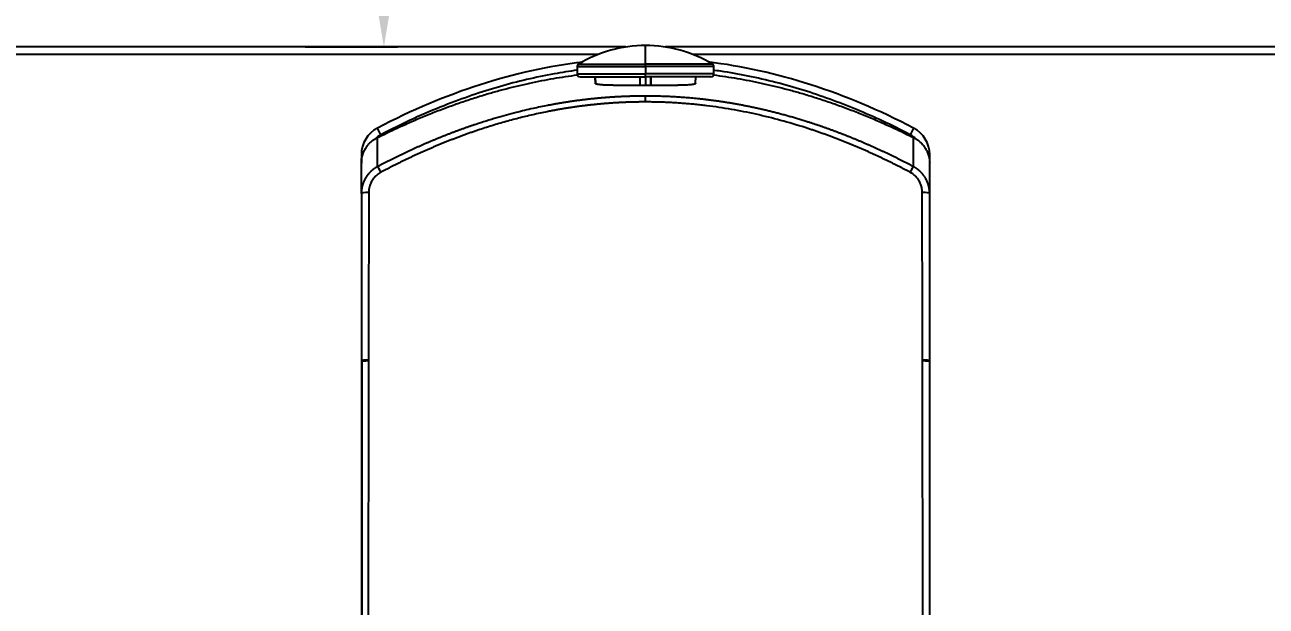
# Model space of a CAD drawing. Header units: millimetres. Extents: x -244938 to -244097, y -22577 to -21982.
# Drawn here: x -244756.3 to -244673.3, y -22312.1 to -22273.2 of the extents above; entities that cross this region are included whole.
import ezdxf

# ---------------------------------------------------------------- set-up
doc = ezdxf.new("R2010")
doc.units = ezdxf.units.MM
doc.styles.get("Standard").update_dxf_attribs({"font": 'arial.ttf'})
doc.dimstyles.new('겸용-샤워욕조용1', dxfattribs={"dimscale": 0.6, "dimtxt": 10, "dimasz": 10, "dimexe": 1.5, "dimexo": 1.5, "dimgap": 1, "dimtad": 0, "dimtih": 1, "dimtoh": 1, "dimdec": 1, "dimdsep": 46, "dimtxsty": 'Standard', "dimcen": 2.5, "dimclrd": 5, "dimclre": 5, "dimclrt": 5, "dimadec": 1, "dimazin": 2, "dimtfac": 1, "dimtdec": 1, "dimtmove": 0, "dimatfit": 3, "dimfxl": 1.25, "dimarcsym": 0})

# ---------------------------------------------------------------- blocks, each defined once
blk = doc.blocks.new('*D20')
at = {"color": 5, "lineweight": -2, "transparency": 16777216}
for p, q in [((-244818.544, -22220.007), (-244850.364, -22220.007)), ((-244849.464, -22226.007), (-244849.464, -22328.192)), ((-244849.464, -22437.707), (-244849.464, -22335.523)), ((-244715.686, -22443.707), (-244850.364, -22443.707))]:
    blk.add_line(p, q, dxfattribs=at)
at = {"color": 5, "transparency": 16777216}
for points in [[(-244850.464, -22226.007), (-244848.464, -22226.007), (-244849.464, -22220.007)], [(-244850.464, -22437.707), (-244848.464, -22437.707), (-244849.464, -22443.707)]]:
    blk.add_solid(points, dxfattribs=at)
at = {"layer": 'Defpoints', "color": 0, "transparency": 16777216}
for p in [(-244849.464, -22220.007), (-244817.644, -22220.007), (-244714.786, -22443.707)]:
    blk.add_point(p, dxfattribs=at)
at = {"color": 5, "transparency": 16777216, "insert": (-244849.464, -22331.857), "char_height": 6, "attachment_point": 5}
blk.add_mtext('223.7', dxfattribs=at)
blk = doc.blocks.new('*D22')
at = {"color": 5, "lineweight": -2, "transparency": 16777216}
for p, q in [((-244809.786, -22305.807), (-244809.786, -22474.884)), ((-244619.786, -22305.946), (-244619.786, -22474.884)), ((-244803.786, -22473.984), (-244721.722, -22473.984)), ((-244625.786, -22473.984), (-244707.851, -22473.984))]:
    blk.add_line(p, q, dxfattribs=at)
at = {"color": 5, "transparency": 16777216}
for points in [[(-244803.786, -22472.984), (-244803.786, -22474.984), (-244809.786, -22473.984)], [(-244625.786, -22472.984), (-244625.786, -22474.984), (-244619.786, -22473.984)]]:
    blk.add_solid(points, dxfattribs=at)
at = {"layer": 'Defpoints', "color": 0, "transparency": 16777216}
for p in [(-244809.786, -22304.907), (-244619.786, -22305.046), (-244619.786, -22473.984)]:
    blk.add_point(p, dxfattribs=at)
at = {"color": 5, "transparency": 16777216, "insert": (-244714.786, -22473.984), "char_height": 6, "attachment_point": 5}
blk.add_mtext('190', dxfattribs=at)
blk = doc.blocks.new('*D23')
at = {"color": 5, "lineweight": -2, "transparency": 16777216}
for p, q in [((-244737.538, -22220.007), (-244731.379, -22220.007)), ((-244732.279, -22226.007), (-244732.279, -22243.706)), ((-244732.279, -22268.707), (-244732.279, -22251.008)), ((-244737.538, -22274.707), (-244731.379, -22274.707))]:
    blk.add_line(p, q, dxfattribs=at)
at = {"color": 5, "transparency": 16777216}
for points in [[(-244733.279, -22226.007), (-244731.279, -22226.007), (-244732.279, -22220.007)], [(-244733.279, -22268.707), (-244731.279, -22268.707), (-244732.279, -22274.707)]]:
    blk.add_solid(points, dxfattribs=at)
at = {"layer": 'Defpoints', "color": 0, "transparency": 16777216}
for p in [(-244738.438, -22220.007), (-244732.279, -22220.007), (-244738.438, -22274.707)]:
    blk.add_point(p, dxfattribs=at)
at = {"color": 5, "transparency": 16777216, "insert": (-244732.279, -22247.357), "char_height": 6, "attachment_point": 5}
blk.add_mtext('54.7', dxfattribs=at)

msp = doc.modelspace()

# ---------------------------------------------------------------- linework, layer by layer
at = {"color": 7, "linetype": 'Continuous'}
for p, q in [((-244716.098, -22274.707), (-244794.286, -22274.707)), ((-244635.286, -22274.707), (-244713.474, -22274.707)), ((-244717.956, -22275.207), (-244794.286, -22275.207)), ((-244635.286, -22275.207), (-244711.616, -22275.207)), ((-244719.356, -22276.019), (-244719.356, -22276.507)), ((-244719.356, -22276.019), (-244714.786, -22276.019)), ((-244719.259, -22275.848), (-244714.786, -22275.848)), ((-244710.313, -22275.848), (-244714.786, -22275.848)), ((-244710.216, -22276.019), (-244714.786, -22276.019)), ((-244714.786, -22276.019), (-244714.786, -22276.507)), ((-244710.216, -22276.507), (-244710.216, -22276.019)), ((-244719.356, -22276.507), (-244714.786, -22276.507)), ((-244719.156, -22276.707), (-244714.786, -22276.707)), ((-244718.14, -22277.181), (-244718.143, -22276.707)), ((-244718.143, -22276.707), (-244718.14, -22277.181)), ((-244715.136, -22277.278), (-244715.136, -22276.707)), ((-244710.216, -22276.507), (-244714.786, -22276.507)), ((-244714.786, -22276.707), (-244714.786, -22277.277)), ((-244710.416, -22276.707), (-244714.786, -22276.707)), ((-244714.437, -22277.278), (-244714.437, -22276.707)), ((-244714.436, -22276.707), (-244714.436, -22277.278)), ((-244714.436, -22276.707), (-244714.436, -22277.278)), ((-244711.432, -22277.137), (-244711.429, -22276.707)), ((-244714.786, -22278.384), (-244714.786, -22277.991)), ((-244732.48, -22280.573), (-244732.711, -22280.13)), ((-244696.862, -22280.13), (-244697.093, -22280.573)), ((-244732.708, -22282.718), (-244732.708, -22280.767)), ((-244733.786, -22281.903), (-244733.786, -22282.476)), ((-244695.786, -22282.476), (-244695.786, -22281.903)), ((-244733.786, -22284.513), (-244733.786, -22282.476)), ((-244695.786, -22284.513), (-244695.786, -22282.476)), ((-244733.786, -22284.514), (-244733.786, -22295.775)), ((-244695.786, -22289.597), (-244695.786, -22284.514)), ((-244695.786, -22309.511), (-244695.786, -22289.823))]:
    msp.add_line(p, q, dxfattribs=at)
for centre, radius, start, end in [((-244714.786, -22283.29), 8.683, 90, 121.00875), ((-244714.786, -22283.29), 8.683, 58.99125, 90), ((-244719.156, -22276.019), 0.2, 121.00875, 180), ((-244710.416, -22276.019), 0.2, 0, 58.99125), ((-244719.156, -22276.507), 0.2, 180, 270), ((-244710.416, -22276.507), 0.2, 270, 0), ((-244731.786, -22281.903), 2, 117.53539, 180), ((-244697.786, -22281.903), 2, 0, 62.46461), ((-244731.786, -22281.903), 1.5, 117.5354, 137.75539), ((-244697.786, -22281.903), 1.5, 43.09472, 62.46463)]:
    msp.add_arc(centre, radius, start, end, dxfattribs=at)
for centre, major_axis, ratio, start_param, end_param in [((-244714.786, -22283.29), (0, 8.683), 0.000127, 5.741981, 6.283185), ((-244714.786, -22276.019), (0, 0.2), 0.000127, 4.712389, 5.741981), ((-244714.786, -22276.507), (0, 0.2), 0.000127, 3.141593, 4.712389), ((-244732.477, -22283.16), (0.233, -0.442), 0.061667, 1.69791, 3.060291), ((-244697.095, -22283.16), (-0.233, -0.442), 0.061667, 3.222895, 4.585276), ((-244733.286, -22284.513), (0.5, 0), 0.136914, 1.577724, 3.141593), ((-244696.286, -22284.513), (-0.5, 0), 0.136914, 3.141593, 4.705461), ((-244733.286, -22295.707), (0.5, 0), 0.136526, 1.606528, 3.141593), ((-244733.286, -22295.775), (0.5, 0), 0.136535, 1.606743, 3.141593), ((-244696.286, -22295.707), (-0.5, 0), 0.136526, 3.141593, 4.676657), ((-244696.286, -22295.775), (-0.5, 0), 0.136536, 3.141593, 4.676442)]:
    msp.add_ellipse(centre, major_axis=major_axis, ratio=ratio, start_param=start_param, end_param=end_param, dxfattribs=at)
for points, degree in [([(-244718.977, -22275.712), (-244723.555, -22276.27), (-244728.133, -22277.743), (-244732.711, -22280.13)], 3), ([(-244696.862, -22280.13), (-244701.448, -22277.738), (-244706.034, -22276.265), (-244710.62, -22275.709)], 3), ([(-244732.708, -22280.767), (-244726.024, -22277.426), (-244719.341, -22276.577)], 2), ([(-244710.231, -22276.577), (-244703.548, -22277.426), (-244696.865, -22280.767)], 2), ([(-244696.865, -22282.718), (-244696.865, -22282.067), (-244696.865, -22281.417), (-244696.865, -22280.767)], 3), ([(-244732.48, -22283.089), (-244732.58, -22283.142), (-244732.759, -22283.266), (-244732.966, -22283.483), (-244733.13, -22283.737), (-244733.252, -22284.049), (-244733.289, -22284.305), (-244733.29, -22284.445)], 3), ([(-244696.283, -22284.445), (-244696.283, -22284.329), (-244696.309, -22284.109), (-244696.404, -22283.822), (-244696.549, -22283.559), (-244696.763, -22283.308), (-244696.97, -22283.154), (-244697.093, -22283.089)], 3), ([(-244733.786, -22284.513), (-244733.786, -22285.726), (-244733.786, -22288.17), (-244733.786, -22291.72), (-244733.786, -22294.353), (-244733.786, -22295.707)], 3), ([(-244733.29, -22284.445), (-244733.292, -22285.657), (-244733.295, -22288.102), (-244733.299, -22291.652), (-244733.302, -22294.285), (-244733.304, -22295.639)], 3), ([(-244696.268, -22295.639), (-244696.27, -22294.425), (-244696.273, -22291.979), (-244696.277, -22288.427), (-244696.28, -22285.796), (-244696.283, -22284.445)], 3), ([(-244695.786, -22295.707), (-244695.786, -22294.493), (-244695.786, -22292.047), (-244695.786, -22288.495), (-244695.786, -22285.865), (-244695.786, -22284.513)], 3), ([(-244733.786, -22295.707), (-244733.786, -22295.73), (-244733.786, -22295.752), (-244733.786, -22295.775)], 3), ([(-244733.786, -22295.775), (-244733.786, -22297.519), (-244733.786, -22300.968), (-244733.786, -22305.905), (-244733.786, -22310.954), (-244733.786, -22315.706), (-244733.786, -22320.415), (-244733.786, -22325.415), (-244733.786, -22331.133), (-244733.786, -22336.967), (-244733.786, -22342.134), (-244733.786, -22346.644), (-244733.786, -22350.728), (-244733.786, -22354.393), (-244733.786, -22357.684), (-244733.786, -22360.634), (-244733.786, -22363.282), (-244733.786, -22365.669), (-244733.786, -22367.833), (-244733.786, -22369.163), (-244733.786, -22369.797)], 3), ([(-244733.304, -22295.639), (-244733.304, -22295.662), (-244733.304, -22295.684), (-244733.304, -22295.707)], 3), ([(-244696.268, -22295.707), (-244696.268, -22295.684), (-244696.268, -22295.662), (-244696.268, -22295.639)], 3), ([(-244696.239, -22369.73), (-244696.237, -22368.576), (-244696.234, -22366.395), (-244696.23, -22363.47), (-244696.226, -22360.803), (-244696.222, -22358.261), (-244696.218, -22355.723), (-244696.214, -22353.089), (-244696.211, -22350.275), (-244696.209, -22347.345), (-244696.207, -22344.334), (-244696.207, -22341.104), (-244696.208, -22337.585), (-244696.212, -22333.768), (-244696.217, -22329.624), (-244696.223, -22325.034), (-244696.231, -22319.806), (-244696.24, -22313.863), (-244696.249, -22308.395), (-244696.256, -22303.451), (-244696.263, -22299.137), (-244696.267, -22296.77), (-244696.268, -22295.707)], 3), ([(-244695.786, -22295.775), (-244695.786, -22295.752), (-244695.786, -22295.73), (-244695.786, -22295.707)], 3), ([(-244695.786, -22369.797), (-244695.786, -22368.65), (-244695.786, -22366.459), (-244695.786, -22363.537), (-244695.786, -22360.869), (-244695.786, -22358.327), (-244695.786, -22355.789), (-244695.786, -22353.155), (-244695.786, -22350.341), (-244695.786, -22347.412), (-244695.786, -22344.401), (-244695.786, -22341.171), (-244695.786, -22337.652), (-244695.786, -22333.836), (-244695.786, -22329.691), (-244695.786, -22325.102), (-244695.786, -22319.874), (-244695.786, -22313.931), (-244695.786, -22308.463), (-244695.786, -22303.519), (-244695.786, -22299.205), (-244695.786, -22296.839), (-244695.786, -22295.775)], 3)]:
    msp.add_open_spline(points, degree=degree, dxfattribs=at)
for points, knots in [([(-244719.357, -22276.265), (-244719.869, -22276.334), (-244720.999, -22276.512), (-244722.742, -22276.874), (-244724.558, -22277.35), (-244726.362, -22277.918), (-244728.224, -22278.602), (-244730.29, -22279.479), (-244731.736, -22280.185), (-244732.48, -22280.573)], [0, 0, 0, 0, 0.121167, 0.267639, 0.414111, 0.560583, 0.707056, 0.853528, 1, 1, 1, 1]), ([(-244697.093, -22280.573), (-244697.716, -22280.248), (-244698.943, -22279.643), (-244700.683, -22278.876), (-244702.443, -22278.189), (-244704.247, -22277.579), (-244706.08, -22277.059), (-244707.917, -22276.637), (-244709.314, -22276.391), (-244710.1, -22276.281), (-244710.271, -22276.258)], [0, 0, 0, 0, 0.137408, 0.274816, 0.412224, 0.549632, 0.68704, 0.824448, 0.961856, 1, 1, 1, 1]), ([(-244714.786, -22277.277), (-244714.897, -22277.277), (-244715.007, -22277.278), (-244715.225, -22277.278), (-244715.442, -22277.278), (-244715.655, -22277.278), (-244715.787, -22277.278), (-244715.813, -22277.278), (-244715.865, -22277.278), (-244715.892, -22277.278), (-244715.97, -22277.278), (-244716.021, -22277.278), (-244716.174, -22277.278), (-244716.372, -22277.278), (-244716.559, -22277.277), (-244716.696, -22277.276), (-244716.764, -22277.275), (-244716.829, -22277.274), (-244716.873, -22277.274), (-244716.895, -22277.274), (-244717.002, -22277.272), (-244717.164, -22277.269), (-244717.384, -22277.263), (-244717.514, -22277.257), (-244717.606, -22277.252), (-244717.636, -22277.25), (-244717.692, -22277.246), (-244717.719, -22277.244), (-244717.797, -22277.237), (-244717.89, -22277.227), (-244717.963, -22277.215), (-244718.01, -22277.205), (-244718.025, -22277.202), (-244718.045, -22277.196), (-244718.051, -22277.194), (-244718.063, -22277.19), (-244718.091, -22277.181), (-244718.126, -22277.162), (-244718.136, -22277.143), (-244718.136, -22277.133)], [0, 0, 0, 0, 0.062561, 0.062561, 0.125121, 0.187682, 0.187682, 0.203322, 0.203322, 0.218962, 0.218962, 0.250243, 0.250243, 0.312803, 0.375364, 0.375364, 0.406644, 0.422284, 0.422284, 0.437925, 0.437925, 0.500485, 0.563046, 0.625607, 0.625607, 0.656887, 0.656887, 0.688167, 0.688167, 0.750728, 0.813289, 0.813289, 0.844569, 0.844569, 0.860209, 0.860209, 0.875849, 0.93841, 1, 1, 1, 1]), ([(-244711.436, -22277.134), (-244711.436, -22277.143), (-244711.441, -22277.152), (-244711.454, -22277.163), (-244711.457, -22277.166), (-244711.463, -22277.17), (-244711.474, -22277.176), (-244711.488, -22277.182), (-244711.519, -22277.194), (-244711.572, -22277.209), (-244711.645, -22277.221), (-244711.707, -22277.229), (-244711.729, -22277.232), (-244711.765, -22277.236), (-244711.777, -22277.237), (-244711.801, -22277.239), (-244711.864, -22277.245), (-244711.991, -22277.254), (-244712.12, -22277.26), (-244712.259, -22277.265), (-244712.332, -22277.267), (-244712.489, -22277.271), (-244712.57, -22277.272), (-244712.74, -22277.274), (-244712.915, -22277.276), (-244713.103, -22277.277), (-244713.224, -22277.278), (-244713.249, -22277.278), (-244713.298, -22277.278), (-244713.323, -22277.278), (-244713.398, -22277.278), (-244713.448, -22277.278), (-244713.601, -22277.278), (-244713.807, -22277.278), (-244714.019, -22277.278), (-244714.181, -22277.278), (-244714.262, -22277.278), (-244714.344, -22277.278), (-244714.399, -22277.278), (-244714.427, -22277.278), (-244714.565, -22277.278), (-244714.675, -22277.277), (-244714.786, -22277.277)], [0, 0, 0, 0, 0.059915, 0.059915, 0.075583, 0.075583, 0.091252, 0.122588, 0.122588, 0.18526, 0.247932, 0.247932, 0.279268, 0.279268, 0.294937, 0.294937, 0.310605, 0.373277, 0.435949, 0.435949, 0.498622, 0.498622, 0.561294, 0.561294, 0.623966, 0.686638, 0.686638, 0.702307, 0.702307, 0.717975, 0.717975, 0.749311, 0.749311, 0.811983, 0.874655, 0.874655, 0.905992, 0.92166, 0.92166, 0.937328, 0.937328, 1, 1, 1, 1]), ([(-244714.786, -22277.991), (-244714.816, -22277.991), (-244714.874, -22277.991), (-244714.963, -22277.992), (-244715.052, -22277.992), (-244715.141, -22277.993), (-244715.231, -22277.994), (-244715.32, -22277.996), (-244715.411, -22277.997), (-244715.501, -22277.999), (-244715.592, -22278.001), (-244715.683, -22278.003), (-244715.775, -22278.006), (-244715.867, -22278.009), (-244715.959, -22278.012), (-244716.052, -22278.015), (-244716.145, -22278.019), (-244716.238, -22278.022), (-244716.332, -22278.027), (-244716.426, -22278.031), (-244716.521, -22278.036), (-244716.615, -22278.041), (-244716.71, -22278.046), (-244716.806, -22278.051), (-244716.901, -22278.057), (-244716.998, -22278.063), (-244717.094, -22278.07), (-244717.191, -22278.076), (-244717.288, -22278.083), (-244717.385, -22278.091), (-244717.483, -22278.098), (-244717.581, -22278.106), (-244717.679, -22278.114), (-244717.778, -22278.123), (-244717.877, -22278.132), (-244717.976, -22278.141), (-244718.076, -22278.151), (-244718.176, -22278.16), (-244718.276, -22278.171), (-244718.377, -22278.181), (-244718.478, -22278.192), (-244718.579, -22278.203), (-244718.681, -22278.214), (-244718.783, -22278.226), (-244718.885, -22278.238), (-244718.988, -22278.251), (-244719.09, -22278.264), (-244719.194, -22278.277), (-244719.297, -22278.291), (-244719.401, -22278.305), (-244719.505, -22278.319), (-244719.609, -22278.333), (-244719.703, -22278.347), (-244719.761, -22278.355), (-244719.785, -22278.359)], [0, 0, 0, 0, 0.017564, 0.0352, 0.052906, 0.070683, 0.08853, 0.106449, 0.124438, 0.142497, 0.160628, 0.178829, 0.197101, 0.215443, 0.233856, 0.252339, 0.270893, 0.289518, 0.308212, 0.326978, 0.345814, 0.36472, 0.383696, 0.402743, 0.42186, 0.441048, 0.460306, 0.479634, 0.499032, 0.5185, 0.538038, 0.557647, 0.577326, 0.597075, 0.616894, 0.636783, 0.656743, 0.676772, 0.696872, 0.717043, 0.737283, 0.757594, 0.777975, 0.798426, 0.818947, 0.839539, 0.8602, 0.880932, 0.901735, 0.922607, 0.94355, 0.964563, 0.985646, 1, 1, 1, 1]), ([(-244709.79, -22278.359), (-244709.868, -22278.347), (-244710.024, -22278.325), (-244710.257, -22278.293), (-244710.49, -22278.263), (-244710.721, -22278.234), (-244710.949, -22278.208), (-244711.174, -22278.183), (-244711.397, -22278.16), (-244711.618, -22278.139), (-244711.835, -22278.119), (-244712.051, -22278.101), (-244712.263, -22278.085), (-244712.473, -22278.07), (-244712.681, -22278.056), (-244712.885, -22278.044), (-244713.087, -22278.034), (-244713.287, -22278.024), (-244713.483, -22278.016), (-244713.678, -22278.009), (-244713.869, -22278.004), (-244714.058, -22277.999), (-244714.244, -22277.996), (-244714.427, -22277.993), (-244714.607, -22277.992), (-244714.727, -22277.991), (-244714.786, -22277.991)], [0, 0, 0, 0, 0.046838, 0.094247, 0.141115, 0.18744, 0.233223, 0.278464, 0.323163, 0.367319, 0.410933, 0.454004, 0.496532, 0.538518, 0.579961, 0.620861, 0.661219, 0.701033, 0.740305, 0.779034, 0.817219, 0.854862, 0.891961, 0.928518, 0.964531, 1, 1, 1, 1]), ([(-244719.785, -22278.359), (-244719.796, -22278.361), (-244719.843, -22278.367), (-244719.924, -22278.38), (-244720.03, -22278.396), (-244720.136, -22278.412), (-244720.242, -22278.429), (-244720.348, -22278.446), (-244720.455, -22278.464), (-244720.562, -22278.482), (-244720.669, -22278.5), (-244720.777, -22278.519), (-244720.885, -22278.538), (-244720.993, -22278.558), (-244721.102, -22278.578), (-244721.211, -22278.598), (-244721.612, -22278.675), (-244722.357, -22278.829), (-244723.492, -22279.099), (-244724.773, -22279.45), (-244725.734, -22279.751), (-244726.334, -22279.953), (-244726.527, -22280.019), (-244726.721, -22280.087), (-244726.914, -22280.155), (-244727.106, -22280.224), (-244727.299, -22280.295), (-244727.491, -22280.366), (-244727.682, -22280.438), (-244727.873, -22280.511), (-244728.064, -22280.585), (-244728.255, -22280.66), (-244728.445, -22280.736), (-244728.634, -22280.813), (-244728.824, -22280.891), (-244729.013, -22280.969), (-244729.201, -22281.049), (-244729.389, -22281.129), (-244729.577, -22281.21), (-244729.764, -22281.292), (-244729.951, -22281.375), (-244730.138, -22281.459), (-244730.324, -22281.544), (-244730.51, -22281.629), (-244730.695, -22281.715), (-244730.88, -22281.803), (-244731.065, -22281.891), (-244731.249, -22281.979), (-244731.433, -22282.069), (-244731.616, -22282.159), (-244731.799, -22282.25), (-244731.982, -22282.342), (-244732.164, -22282.435), (-244732.345, -22282.528), (-244732.527, -22282.623), (-244732.647, -22282.686), (-244732.708, -22282.718)], [0, 0, 0, 0, 0.002487, 0.01025, 0.018038, 0.025853, 0.033693, 0.041558, 0.04945, 0.057367, 0.065309, 0.073277, 0.081271, 0.089291, 0.097336, 0.105407, 0.113503, 0.186766, 0.271829, 0.368684, 0.477321, 0.492265, 0.507208, 0.522151, 0.537094, 0.552036, 0.566977, 0.581918, 0.596858, 0.611797, 0.626736, 0.641674, 0.656612, 0.671548, 0.686485, 0.70142, 0.716355, 0.73129, 0.746223, 0.761156, 0.776089, 0.791021, 0.805952, 0.820882, 0.835812, 0.850741, 0.86567, 0.880598, 0.895525, 0.910452, 0.925379, 0.940304, 0.955229, 0.970154, 0.985077, 1, 1, 1, 1]), ([(-244714.786, -22278.384), (-244714.818, -22278.384), (-244714.88, -22278.384), (-244714.975, -22278.385), (-244715.069, -22278.386), (-244715.164, -22278.386), (-244715.258, -22278.388), (-244715.353, -22278.389), (-244715.448, -22278.391), (-244715.543, -22278.393), (-244715.638, -22278.395), (-244715.734, -22278.398), (-244715.829, -22278.401), (-244715.925, -22278.404), (-244716.02, -22278.407), (-244716.116, -22278.411), (-244716.212, -22278.415), (-244716.308, -22278.419), (-244716.404, -22278.424), (-244716.5, -22278.429), (-244716.596, -22278.434), (-244716.693, -22278.439), (-244716.789, -22278.445), (-244716.886, -22278.451), (-244716.983, -22278.457), (-244717.08, -22278.464), (-244717.177, -22278.471), (-244717.274, -22278.478), (-244717.371, -22278.485), (-244717.468, -22278.493), (-244717.566, -22278.501), (-244717.663, -22278.509), (-244717.761, -22278.518), (-244717.858, -22278.527), (-244717.956, -22278.536), (-244718.054, -22278.546), (-244718.152, -22278.555), (-244718.25, -22278.566), (-244718.348, -22278.576), (-244718.447, -22278.587), (-244718.545, -22278.598), (-244718.644, -22278.609), (-244718.742, -22278.621), (-244718.841, -22278.633), (-244718.939, -22278.645), (-244719.038, -22278.657), (-244719.137, -22278.67), (-244719.236, -22278.683), (-244719.335, -22278.697), (-244719.434, -22278.711), (-244719.534, -22278.725), (-244719.633, -22278.739), (-244719.733, -22278.754), (-244719.832, -22278.769), (-244719.932, -22278.784), (-244720.031, -22278.8), (-244720.131, -22278.816), (-244720.231, -22278.832), (-244720.331, -22278.848), (-244720.431, -22278.865), (-244720.531, -22278.882), (-244720.631, -22278.9), (-244720.731, -22278.918), (-244720.831, -22278.936), (-244720.932, -22278.954), (-244721.032, -22278.973), (-244721.133, -22278.992), (-244721.523, -22279.067), (-244722.2, -22279.209), (-244723.16, -22279.437), (-244724.112, -22279.691), (-244725.056, -22279.969), (-244725.76, -22280.197), (-244726.228, -22280.356), (-244726.465, -22280.438), (-244726.699, -22280.521), (-244726.932, -22280.605), (-244727.162, -22280.69), (-244727.39, -22280.776), (-244727.617, -22280.862), (-244727.841, -22280.95), (-244728.064, -22281.038), (-244728.285, -22281.126), (-244728.503, -22281.216), (-244728.72, -22281.306), (-244728.935, -22281.396), (-244729.148, -22281.487), (-244729.359, -22281.579), (-244729.568, -22281.671), (-244729.775, -22281.763), (-244729.98, -22281.856), (-244730.183, -22281.95), (-244730.385, -22282.043), (-244730.585, -22282.137), (-244730.782, -22282.232), (-244730.978, -22282.326), (-244731.172, -22282.421), (-244731.364, -22282.516), (-244731.555, -22282.611), (-244731.743, -22282.707), (-244731.93, -22282.802), (-244732.115, -22282.898), (-244732.298, -22282.993), (-244732.419, -22283.057), (-244732.48, -22283.089)], [0, 0, 0, 0, 0.005088, 0.010183, 0.015285, 0.020394, 0.02551, 0.030633, 0.035763, 0.040899, 0.046043, 0.051193, 0.056351, 0.061515, 0.066686, 0.071864, 0.077048, 0.08224, 0.087439, 0.092644, 0.097856, 0.103075, 0.108301, 0.113534, 0.118774, 0.12402, 0.129274, 0.134534, 0.139801, 0.145075, 0.150356, 0.155643, 0.160938, 0.166239, 0.171547, 0.176862, 0.182183, 0.187512, 0.192847, 0.19819, 0.203539, 0.208895, 0.214258, 0.219627, 0.225004, 0.230387, 0.235777, 0.241174, 0.246578, 0.251989, 0.257407, 0.262831, 0.268262, 0.273701, 0.279146, 0.284598, 0.290056, 0.295522, 0.300995, 0.306474, 0.31196, 0.317453, 0.322954, 0.32846, 0.333974, 0.339495, 0.345023, 0.350557, 0.403915, 0.457224, 0.510483, 0.563695, 0.616862, 0.63048, 0.644014, 0.657464, 0.67083, 0.684112, 0.697311, 0.710425, 0.723456, 0.736402, 0.749265, 0.762044, 0.774739, 0.78735, 0.799877, 0.812321, 0.82468, 0.836956, 0.849148, 0.861256, 0.87328, 0.88522, 0.897076, 0.908849, 0.920537, 0.932141, 0.943661, 0.955097, 0.966449, 0.977717, 0.988901, 1, 1, 1, 1]), ([(-244697.093, -22283.089), (-244697.123, -22283.073), (-244697.184, -22283.041), (-244697.276, -22282.993), (-244697.368, -22282.944), (-244697.46, -22282.896), (-244697.553, -22282.848), (-244697.647, -22282.8), (-244697.74, -22282.752), (-244697.835, -22282.704), (-244697.93, -22282.656), (-244698.025, -22282.608), (-244698.121, -22282.56), (-244698.217, -22282.512), (-244698.313, -22282.464), (-244698.41, -22282.416), (-244698.508, -22282.368), (-244698.606, -22282.321), (-244698.704, -22282.273), (-244698.803, -22282.225), (-244698.903, -22282.178), (-244699.003, -22282.131), (-244699.103, -22282.083), (-244699.204, -22282.036), (-244699.305, -22281.989), (-244699.407, -22281.942), (-244699.509, -22281.895), (-244699.612, -22281.848), (-244699.715, -22281.801), (-244699.818, -22281.754), (-244699.922, -22281.708), (-244700.027, -22281.661), (-244700.132, -22281.615), (-244700.238, -22281.569), (-244700.344, -22281.522), (-244700.45, -22281.476), (-244700.557, -22281.431), (-244700.664, -22281.385), (-244700.772, -22281.339), (-244700.881, -22281.294), (-244700.99, -22281.249), (-244701.099, -22281.203), (-244701.209, -22281.159), (-244701.319, -22281.114), (-244701.43, -22281.069), (-244701.541, -22281.025), (-244701.653, -22280.98), (-244701.766, -22280.936), (-244701.878, -22280.892), (-244701.992, -22280.849), (-244702.105, -22280.805), (-244702.22, -22280.762), (-244702.334, -22280.719), (-244702.45, -22280.676), (-244702.565, -22280.633), (-244702.682, -22280.591), (-244702.798, -22280.548), (-244702.916, -22280.506), (-244703.033, -22280.465), (-244703.152, -22280.423), (-244703.27, -22280.382), (-244703.39, -22280.341), (-244703.509, -22280.3), (-244703.63, -22280.259), (-244703.75, -22280.219), (-244703.872, -22280.179), (-244703.993, -22280.139), (-244704.615, -22279.939), (-244705.742, -22279.604), (-244707.386, -22279.197), (-244709.034, -22278.87), (-244710.202, -22278.696), (-244710.882, -22278.614), (-244711.074, -22278.592), (-244711.265, -22278.572), (-244711.456, -22278.552), (-244711.646, -22278.533), (-244711.835, -22278.516), (-244712.024, -22278.5), (-244712.212, -22278.484), (-244712.4, -22278.47), (-244712.587, -22278.457), (-244712.774, -22278.445), (-244712.96, -22278.435), (-244713.145, -22278.425), (-244713.33, -22278.416), (-244713.514, -22278.409), (-244713.698, -22278.402), (-244713.881, -22278.397), (-244714.063, -22278.392), (-244714.245, -22278.389), (-244714.426, -22278.386), (-244714.606, -22278.385), (-244714.726, -22278.384), (-244714.786, -22278.384)], [0, 0, 0, 0, 0.005585, 0.01119, 0.016817, 0.022464, 0.028133, 0.033823, 0.039533, 0.045265, 0.051017, 0.056791, 0.062585, 0.0684, 0.074237, 0.080094, 0.085972, 0.091872, 0.097792, 0.103733, 0.109695, 0.115678, 0.121682, 0.127707, 0.133753, 0.139819, 0.145907, 0.152016, 0.158145, 0.164296, 0.170467, 0.176659, 0.182872, 0.189106, 0.195361, 0.201637, 0.207934, 0.214252, 0.220591, 0.22695, 0.233331, 0.239732, 0.246154, 0.252597, 0.259062, 0.265547, 0.272053, 0.278579, 0.285127, 0.291696, 0.298286, 0.304896, 0.311528, 0.31818, 0.324853, 0.331547, 0.338263, 0.344999, 0.351756, 0.358534, 0.365333, 0.372153, 0.378993, 0.385855, 0.392738, 0.399642, 0.406566, 0.413512, 0.505686, 0.597171, 0.687978, 0.778115, 0.788574, 0.798999, 0.809387, 0.81974, 0.830058, 0.84034, 0.850586, 0.860797, 0.870972, 0.881111, 0.891215, 0.901283, 0.911316, 0.921313, 0.931274, 0.941199, 0.951089, 0.960943, 0.970761, 0.980543, 0.99029, 1, 1, 1, 1]), ([(-244696.865, -22282.718), (-244696.895, -22282.702), (-244696.956, -22282.67), (-244697.047, -22282.622), (-244697.138, -22282.574), (-244697.23, -22282.527), (-244697.321, -22282.48), (-244697.413, -22282.433), (-244697.504, -22282.386), (-244697.596, -22282.34), (-244697.688, -22282.293), (-244697.78, -22282.247), (-244697.872, -22282.201), (-244697.964, -22282.155), (-244698.057, -22282.11), (-244698.149, -22282.064), (-244698.242, -22282.019), (-244698.334, -22281.974), (-244698.427, -22281.929), (-244698.52, -22281.885), (-244698.613, -22281.84), (-244698.706, -22281.796), (-244698.799, -22281.752), (-244698.892, -22281.709), (-244698.985, -22281.665), (-244699.079, -22281.622), (-244699.172, -22281.579), (-244699.266, -22281.536), (-244699.36, -22281.493), (-244699.454, -22281.451), (-244699.548, -22281.408), (-244699.642, -22281.366), (-244699.736, -22281.324), (-244699.83, -22281.283), (-244699.924, -22281.241), (-244700.019, -22281.2), (-244700.113, -22281.159), (-244700.208, -22281.118), (-244700.303, -22281.078), (-244700.397, -22281.038), (-244700.492, -22280.998), (-244700.587, -22280.958), (-244700.683, -22280.918), (-244700.778, -22280.879), (-244700.873, -22280.84), (-244700.969, -22280.801), (-244701.064, -22280.762), (-244701.16, -22280.723), (-244701.255, -22280.685), (-244701.351, -22280.647), (-244701.447, -22280.609), (-244701.543, -22280.572), (-244701.639, -22280.534), (-244701.735, -22280.497), (-244701.832, -22280.461), (-244701.928, -22280.424), (-244702.025, -22280.388), (-244702.121, -22280.351), (-244702.218, -22280.316), (-244702.315, -22280.28), (-244702.411, -22280.244), (-244702.508, -22280.209), (-244702.605, -22280.174), (-244702.702, -22280.14), (-244702.8, -22280.105), (-244702.897, -22280.071), (-244702.994, -22280.037), (-244703.092, -22280.003), (-244703.189, -22279.97), (-244703.287, -22279.937), (-244703.385, -22279.904), (-244703.483, -22279.871), (-244703.581, -22279.839), (-244703.679, -22279.807), (-244703.777, -22279.775), (-244703.875, -22279.743), (-244704.036, -22279.692), (-244704.258, -22279.622), (-244704.543, -22279.535), (-244704.825, -22279.451), (-244705.105, -22279.37), (-244705.383, -22279.292), (-244705.66, -22279.216), (-244705.934, -22279.144), (-244706.206, -22279.074), (-244706.476, -22279.007), (-244706.744, -22278.942), (-244707.01, -22278.881), (-244707.274, -22278.821), (-244707.535, -22278.765), (-244707.794, -22278.71), (-244708.051, -22278.658), (-244708.306, -22278.609), (-244708.558, -22278.562), (-244708.808, -22278.517), (-244709.055, -22278.474), (-244709.301, -22278.434), (-244709.543, -22278.395), (-244709.706, -22278.371), (-244709.788, -22278.359), (-244709.79, -22278.359)], [0, 0, 0, 0, 0.007514, 0.015029, 0.022543, 0.030058, 0.037573, 0.045088, 0.052604, 0.060119, 0.067635, 0.075151, 0.082666, 0.090183, 0.097699, 0.105215, 0.112732, 0.120248, 0.127765, 0.135282, 0.1428, 0.150317, 0.157834, 0.165352, 0.17287, 0.180388, 0.187906, 0.195424, 0.202943, 0.210462, 0.21798, 0.225499, 0.233018, 0.240538, 0.248057, 0.255577, 0.263097, 0.270616, 0.278137, 0.285657, 0.293177, 0.300698, 0.308218, 0.315739, 0.32326, 0.330782, 0.338303, 0.345824, 0.353346, 0.360868, 0.36839, 0.375912, 0.383434, 0.390957, 0.398479, 0.406002, 0.413525, 0.421048, 0.428572, 0.436095, 0.443618, 0.451142, 0.458666, 0.46619, 0.473714, 0.481238, 0.488763, 0.496288, 0.503812, 0.511337, 0.518862, 0.526388, 0.533913, 0.541438, 0.548964, 0.55649, 0.564016, 0.585887, 0.607561, 0.629038, 0.650318, 0.671401, 0.692287, 0.712975, 0.733466, 0.75376, 0.773856, 0.793755, 0.813456, 0.83296, 0.852266, 0.871374, 0.890284, 0.908997, 0.927512, 0.945829, 0.963949, 0.98187, 0.999593, 1, 1, 1, 1]), ([(-244733.786, -22282.476), (-244733.786, -22282.389), (-244733.78, -22282.303), (-244733.756, -22282.133), (-244733.738, -22282.049), (-244733.703, -22281.924), (-244733.689, -22281.883), (-244733.667, -22281.821), (-244733.659, -22281.8), (-244733.643, -22281.76), (-244733.634, -22281.739), (-244733.59, -22281.639), (-244733.549, -22281.562), (-244733.456, -22281.413), (-244733.404, -22281.341), (-244733.333, -22281.255), (-244733.318, -22281.237), (-244733.288, -22281.204), (-244733.272, -22281.187), (-244733.225, -22281.138), (-244733.193, -22281.106), (-244733.093, -22281.015), (-244733.022, -22280.959), (-244732.871, -22280.856), (-244732.792, -22280.809), (-244732.708, -22280.767)], [0, 0, 0, 0, 0.125, 0.125, 0.25, 0.25, 0.3125, 0.3125, 0.34375, 0.34375, 0.375, 0.375, 0.5, 0.5, 0.625, 0.625, 0.65625, 0.65625, 0.6875, 0.6875, 0.75, 0.75, 0.875, 0.875, 1, 1, 1, 1]), ([(-244696.865, -22280.767), (-244696.781, -22280.809), (-244696.701, -22280.856), (-244696.551, -22280.959), (-244696.48, -22281.015), (-244696.396, -22281.092), (-244696.379, -22281.107), (-244696.347, -22281.139), (-244696.331, -22281.155), (-244696.284, -22281.204), (-244696.254, -22281.238), (-244696.168, -22281.34), (-244696.117, -22281.412), (-244696.047, -22281.524), (-244696.025, -22281.562), (-244695.994, -22281.621), (-244695.984, -22281.64), (-244695.965, -22281.68), (-244695.956, -22281.7), (-244695.911, -22281.8), (-244695.882, -22281.882), (-244695.834, -22282.048), (-244695.816, -22282.132), (-244695.801, -22282.239), (-244695.799, -22282.26), (-244695.794, -22282.303), (-244695.792, -22282.325), (-244695.788, -22282.39), (-244695.786, -22282.433), (-244695.786, -22282.476)], [0, 0, 0, 0, 0.125, 0.125, 0.25, 0.25, 0.28125, 0.28125, 0.3125, 0.3125, 0.375, 0.375, 0.5, 0.5, 0.5625, 0.5625, 0.59375, 0.59375, 0.625, 0.625, 0.75, 0.75, 0.875, 0.875, 0.90625, 0.90625, 0.9375, 0.9375, 1, 1, 1, 1]), ([(-244732.708, -22282.718), (-244732.714, -22282.721), (-244732.726, -22282.727), (-244732.744, -22282.737), (-244732.762, -22282.747), (-244732.78, -22282.757), (-244732.798, -22282.768), (-244732.816, -22282.779), (-244732.834, -22282.79), (-244732.852, -22282.801), (-244732.87, -22282.813), (-244732.887, -22282.824), (-244732.905, -22282.836), (-244732.923, -22282.849), (-244732.94, -22282.861), (-244732.958, -22282.874), (-244732.976, -22282.887), (-244732.993, -22282.9), (-244733.01, -22282.913), (-244733.028, -22282.927), (-244733.045, -22282.941), (-244733.062, -22282.955), (-244733.079, -22282.97), (-244733.096, -22282.984), (-244733.113, -22282.999), (-244733.129, -22283.014), (-244733.146, -22283.03), (-244733.163, -22283.045), (-244733.179, -22283.061), (-244733.195, -22283.077), (-244733.211, -22283.094), (-244733.227, -22283.11), (-244733.243, -22283.127), (-244733.259, -22283.144), (-244733.275, -22283.162), (-244733.29, -22283.179), (-244733.305, -22283.197), (-244733.321, -22283.215), (-244733.336, -22283.234), (-244733.35, -22283.252), (-244733.365, -22283.271), (-244733.38, -22283.29), (-244733.394, -22283.31), (-244733.408, -22283.329), (-244733.422, -22283.349), (-244733.436, -22283.369), (-244733.449, -22283.389), (-244733.463, -22283.411), (-244733.478, -22283.433), (-244733.492, -22283.457), (-244733.507, -22283.482), (-244733.521, -22283.507), (-244733.536, -22283.533), (-244733.55, -22283.559), (-244733.564, -22283.586), (-244733.578, -22283.614), (-244733.591, -22283.642), (-244733.605, -22283.671), (-244733.618, -22283.701), (-244733.631, -22283.731), (-244733.643, -22283.762), (-244733.656, -22283.794), (-244733.667, -22283.826), (-244733.679, -22283.859), (-244733.69, -22283.892), (-244733.7, -22283.927), (-244733.711, -22283.962), (-244733.72, -22283.997), (-244733.729, -22284.033), (-244733.738, -22284.07), (-244733.746, -22284.107), (-244733.753, -22284.145), (-244733.76, -22284.184), (-244733.766, -22284.223), (-244733.771, -22284.263), (-244733.776, -22284.304), (-244733.779, -22284.345), (-244733.782, -22284.386), (-244733.785, -22284.428), (-244733.786, -22284.471), (-244733.786, -22284.499), (-244733.786, -22284.513)], [0, 0, 0, 0, 0.009292, 0.018626, 0.028004, 0.037424, 0.046887, 0.056393, 0.065941, 0.075531, 0.085163, 0.094838, 0.104554, 0.114311, 0.124111, 0.133951, 0.143832, 0.153754, 0.163717, 0.17372, 0.183762, 0.193845, 0.203968, 0.21413, 0.224332, 0.234573, 0.244855, 0.255176, 0.265538, 0.27594, 0.286382, 0.296864, 0.307387, 0.31795, 0.328554, 0.339198, 0.349882, 0.360608, 0.371374, 0.382181, 0.393028, 0.403917, 0.414846, 0.425816, 0.436827, 0.447879, 0.458971, 0.470105, 0.48264, 0.495395, 0.50837, 0.521564, 0.534978, 0.548612, 0.562464, 0.576536, 0.590828, 0.605338, 0.620069, 0.63502, 0.650191, 0.665583, 0.681196, 0.69703, 0.713086, 0.729363, 0.745864, 0.762587, 0.779533, 0.796703, 0.814095, 0.831708, 0.849542, 0.867595, 0.885866, 0.904354, 0.923058, 0.941976, 0.961107, 0.980449, 1, 1, 1, 1]), ([(-244695.786, -22284.513), (-244695.786, -22284.506), (-244695.786, -22284.492), (-244695.787, -22284.47), (-244695.787, -22284.448), (-244695.788, -22284.427), (-244695.789, -22284.406), (-244695.79, -22284.385), (-244695.792, -22284.364), (-244695.793, -22284.343), (-244695.795, -22284.322), (-244695.797, -22284.302), (-244695.799, -22284.281), (-244695.802, -22284.261), (-244695.804, -22284.241), (-244695.807, -22284.221), (-244695.81, -22284.202), (-244695.813, -22284.182), (-244695.817, -22284.163), (-244695.82, -22284.143), (-244695.824, -22284.124), (-244695.827, -22284.105), (-244695.831, -22284.087), (-244695.835, -22284.068), (-244695.839, -22284.05), (-244695.844, -22284.031), (-244695.848, -22284.013), (-244695.853, -22283.995), (-244695.858, -22283.978), (-244695.862, -22283.96), (-244695.867, -22283.943), (-244695.872, -22283.926), (-244695.878, -22283.909), (-244695.883, -22283.892), (-244695.888, -22283.875), (-244695.894, -22283.859), (-244695.899, -22283.842), (-244695.905, -22283.826), (-244695.911, -22283.81), (-244695.917, -22283.794), (-244695.923, -22283.779), (-244695.929, -22283.763), (-244695.935, -22283.748), (-244695.941, -22283.733), (-244695.947, -22283.718), (-244695.954, -22283.703), (-244695.96, -22283.689), (-244695.966, -22283.674), (-244695.973, -22283.66), (-244695.979, -22283.646), (-244695.986, -22283.632), (-244695.993, -22283.618), (-244695.999, -22283.605), (-244696.006, -22283.591), (-244696.013, -22283.578), (-244696.019, -22283.565), (-244696.026, -22283.552), (-244696.033, -22283.54), (-244696.04, -22283.527), (-244696.053, -22283.503), (-244696.073, -22283.469), (-244696.101, -22283.424), (-244696.129, -22283.38), (-244696.159, -22283.337), (-244696.189, -22283.296), (-244696.22, -22283.255), (-244696.251, -22283.216), (-244696.284, -22283.177), (-244696.317, -22283.14), (-244696.351, -22283.104), (-244696.385, -22283.069), (-244696.42, -22283.036), (-244696.455, -22283.003), (-244696.491, -22282.972), (-244696.527, -22282.941), (-244696.564, -22282.912), (-244696.601, -22282.884), (-244696.638, -22282.857), (-244696.675, -22282.831), (-244696.713, -22282.806), (-244696.751, -22282.782), (-244696.788, -22282.76), (-244696.826, -22282.738), (-244696.852, -22282.724), (-244696.865, -22282.718)], [0, 0, 0, 0, 0.009911, 0.019763, 0.029557, 0.03929, 0.048965, 0.05858, 0.068135, 0.07763, 0.087064, 0.096439, 0.105753, 0.115006, 0.124199, 0.133331, 0.142402, 0.151411, 0.160359, 0.169246, 0.178072, 0.186836, 0.195538, 0.204178, 0.212757, 0.221274, 0.229729, 0.238123, 0.246455, 0.254726, 0.262935, 0.271083, 0.279169, 0.287194, 0.295158, 0.303061, 0.310902, 0.318682, 0.326401, 0.334059, 0.341656, 0.349192, 0.356666, 0.36408, 0.371433, 0.378725, 0.385956, 0.393126, 0.400235, 0.407283, 0.41427, 0.421197, 0.428062, 0.434866, 0.44161, 0.448292, 0.454913, 0.461473, 0.467973, 0.474411, 0.498536, 0.522467, 0.546203, 0.569745, 0.593091, 0.616244, 0.639203, 0.661969, 0.684544, 0.706928, 0.729121, 0.751125, 0.772942, 0.79457, 0.816008, 0.837252, 0.858302, 0.879153, 0.899804, 0.920254, 0.940499, 0.96054, 0.980374, 1, 1, 1, 1]), ([(-244733.753, -22295.751), (-244733.754, -22297.414), (-244733.755, -22300.503), (-244733.756, -22304.781), (-244733.757, -22308.346), (-244733.758, -22311.256), (-244733.758, -22313.746), (-244733.759, -22316.066), (-244733.76, -22319.814), (-244733.762, -22324.997), (-244733.763, -22331.27), (-244733.764, -22337.189), (-244733.765, -22342.585), (-244733.764, -22346.794), (-244733.764, -22350.055), (-244733.763, -22352.745), (-244733.763, -22356.08), (-244733.761, -22360.066), (-244733.76, -22364.704), (-244733.759, -22368.012), (-244733.759, -22369.775)], [0, 0, 0, 0, 0.067412, 0.125201, 0.173368, 0.211913, 0.243128, 0.2743, 0.305968, 0.395002, 0.484377, 0.560209, 0.634912, 0.703062, 0.730782, 0.767034, 0.812081, 0.865925, 0.928564, 1, 1, 1, 1]), ([(-244733.304, -22295.707), (-244733.306, -22296.662), (-244733.309, -22298.569), (-244733.313, -22301.424), (-244733.317, -22304.269), (-244733.322, -22307.038), (-244733.326, -22309.832), (-244733.33, -22312.276), (-244733.333, -22314.438), (-244733.336, -22316.219), (-244733.339, -22317.993), (-244733.341, -22319.731), (-244733.344, -22321.406), (-244733.346, -22322.992), (-244733.349, -22324.491), (-244733.351, -22325.903), (-244733.353, -22327.227), (-244733.354, -22328.465), (-244733.357, -22330.663), (-244733.361, -22333.816), (-244733.365, -22337.92), (-244733.366, -22342.093), (-244733.365, -22346.625), (-244733.361, -22350.301), (-244733.358, -22353.338), (-244733.355, -22355.848), (-244733.35, -22358.439), (-244733.347, -22360.741), (-244733.344, -22362.369), (-244733.342, -22363.945), (-244733.339, -22365.468), (-244733.337, -22366.938), (-244733.335, -22368.353), (-244733.334, -22369.278), (-244733.334, -22369.73)], [0, 0, 0, 0, 0.038714, 0.077296, 0.115736, 0.154021, 0.189508, 0.229, 0.25309, 0.277149, 0.301175, 0.324992, 0.347615, 0.369048, 0.389298, 0.408368, 0.426265, 0.442991, 0.458552, 0.515352, 0.570758, 0.624886, 0.684477, 0.754421, 0.773841, 0.807516, 0.856143, 0.878816, 0.900801, 0.922092, 0.942677, 0.962539, 0.981654, 1, 1, 1, 1])]:
    msp.add_open_spline(points, degree=3, knots=knots, dxfattribs=at)

# ---------------------------------------------------------------- dimensions: what is measured, and where the dimension line sits
at = {"color": 1}
for base, p1, p2, picture, middle in [((-244849.464, -22220.007), (-244714.786, -22443.707), (-244817.644, -22220.007), '*D20', (-244849.464, -22331.857)), ((-244732.279, -22220.007), (-244738.438, -22274.707), (-244738.438, -22220.007), '*D23', (-244732.279, -22247.357))]:
    dim = msp.add_linear_dim(base=base, p1=p1, p2=p2, angle=90, dimstyle='겸용-샤워욕조용1', dxfattribs=at)
    dim.commit()
    dim.dimension.update_dxf_attribs({"geometry": picture, "text_midpoint": middle})
dim = msp.add_linear_dim(base=(-244619.786, -22473.984), p1=(-244809.786, -22304.907), p2=(-244619.786, -22305.046), dimstyle='겸용-샤워욕조용1', dxfattribs=at)
dim.commit()
dim.dimension.update_dxf_attribs({"geometry": '*D22', "text_midpoint": (-244714.786, -22473.984)})

doc.saveas('drawing.dxf')
